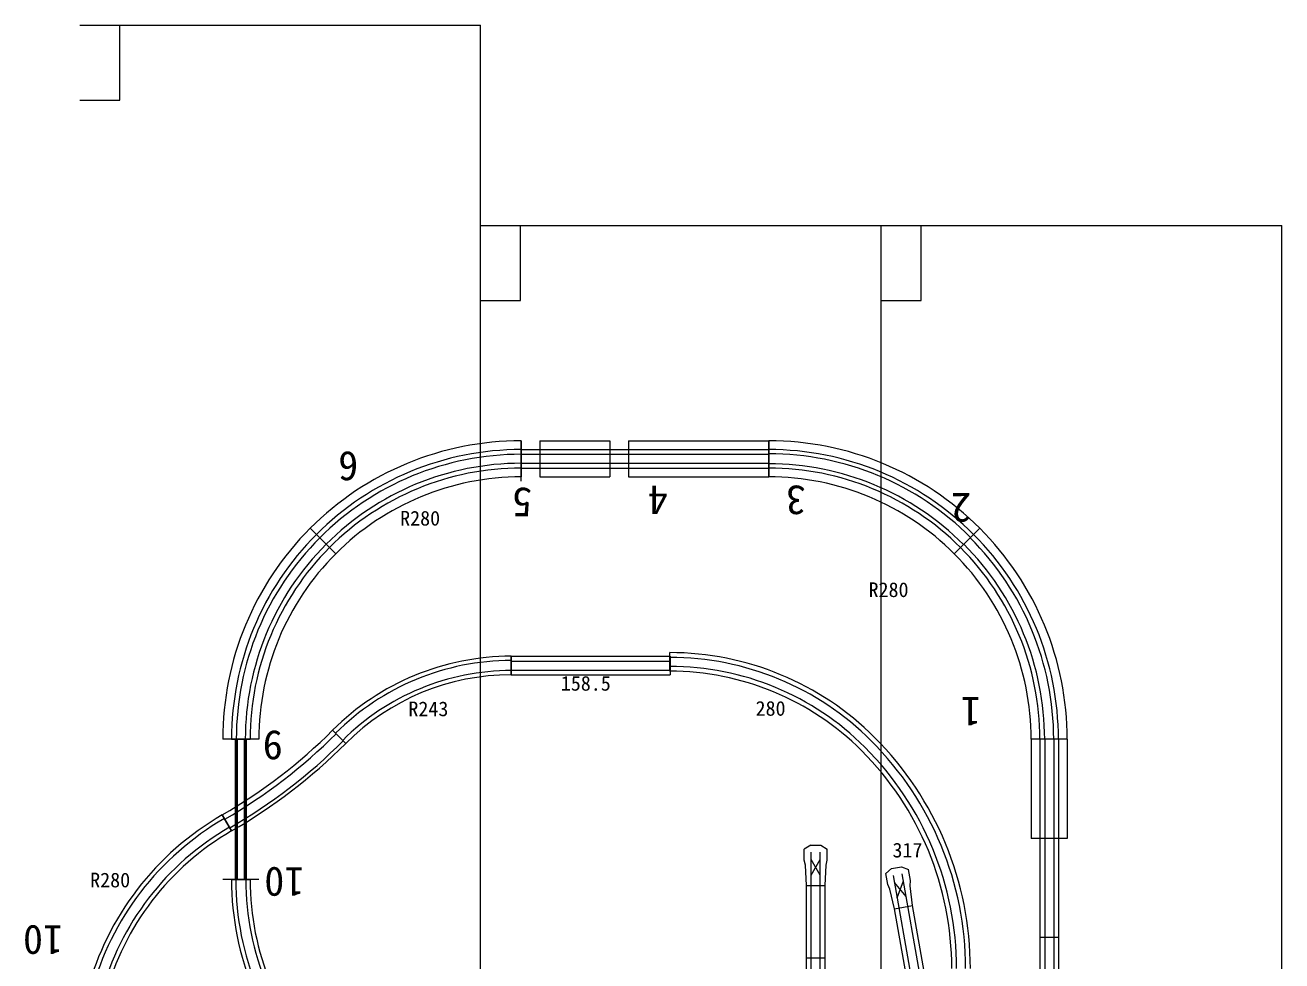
# Model space of a CAD drawing. Units: millimetres, scale not verified. Extents: x -18812 to 36437, y -7239 to 15759.
# Drawn here: x 33222 to 34477, y -1331 to -397 of the extents above; entities that cross this region are included whole.
import ezdxf
from ezdxf.enums import TextEntityAlignment as Align

# ---------------------------------------------------------------- set-up
doc = ezdxf.new("R2010")
doc.units = ezdxf.units.MM
doc.header["$LTSCALE"] = 8
doc.layers.add('0-1', color=7, linetype='Continuous', lineweight=9)
doc.layers.add('0-7', color=4, linetype='Continuous', lineweight=9)
doc.styles.add('ＭＳ ゴシック', font='')
doc.styles.get('ＭＳ ゴシック').set_extended_font_data('MS Gothic')

msp = doc.modelspace()

# ---------------------------------------------------------------- linework, layer by layer
at = {"layer": '0-1'}
for p, q in [((33717.316, -847.774), (33717.316, -811.774)), ((33717.316, -847.774), (33717.316, -811.774)), ((33717.316, -811.775), (33717.316, -847.773)), ((33717.318, -847.773), (33717.318, -811.775)), ((33735.816, -811.774), (33735.816, -847.774)), ((33805.816, -811.774), (33805.816, -847.774)), ((33824.316, -811.774), (33824.316, -847.774)), ((33964.315, -811.775), (33964.315, -847.773)), ((33964.316, -847.774), (33964.316, -811.774)), ((33964.316, -811.774), (33964.316, -847.774)), ((33717.316, -852.024), (33717.316, -816.024)), ((33717.316, -820.524), (33717.316, -839.024)), ((33735.816, -820.524), (33805.816, -820.524)), ((33805.816, -820.524), (33805.816, -839.024)), ((33824.316, -820.524), (33964.316, -820.524)), ((33964.315, -820.524), (33964.315, -839.024)), ((33964.315, -839.024), (33964.316, -820.524)), ((33717.316, -839.024), (33735.816, -839.024)), ((33735.816, -839.024), (33805.816, -839.024)), ((33805.816, -839.024), (33824.316, -839.024)), ((33824.316, -839.024), (33964.316, -839.024)), ((33532.054, -924.512), (33506.598, -899.056)), ((33532.054, -924.512), (33506.598, -899.056)), ((34149.577, -924.512), (34175.033, -899.056)), ((34149.577, -924.512), (34175.033, -899.056)), ((33525.866, -918.324), (33512.785, -905.243)), ((33525.867, -918.325), (33512.785, -905.243)), ((33707.331, -1026.869), (33707.331, -1045.369)), ((33707.331, -1045.369), (33707.331, -1026.869)), ((33707.331, -1045.369), (33707.331, -1026.869)), ((33707.331, -1045.369), (33707.331, -1026.869)), ((33707.331, -1045.369), (33707.331, -1026.869)), ((33865.537, -1041.752), (33865.537, -1023.252)), ((33707.331, -1045.369), (33865.831, -1045.369)), ((33542.045, -1113.832), (33528.964, -1100.751)), ((33455.316, -1109.774), (33419.316, -1109.774)), ((33428.066, -1109.774), (33446.566, -1109.774)), ((33428.066, -1109.774), (33446.566, -1109.774)), ((33446.566, -1109.774), (33428.066, -1109.774)), ((34262.315, -1109.774), (34226.315, -1109.774)), ((34235.065, -1109.774), (34235.065, -1208.774)), ((34253.565, -1109.774), (34253.565, -1208.774)), ((33418.834, -1185.256), (33428.084, -1201.277)), ((33428.085, -1201.277), (33418.835, -1185.256)), ((34006.276, -1215.575), (33999.776, -1219.327)), ((34006.276, -1215.575), (34016.276, -1215.575)), ((34016.276, -1215.575), (34022.776, -1219.327)), ((34262.315, -1208.774), (34226.315, -1208.774)), ((34235.065, -1208.774), (34235.065, -1307.774)), ((34253.565, -1208.774), (34235.065, -1208.774)), ((33999.776, -1230.575), (33999.776, -1219.327)), ((34022.776, -1230.575), (34022.776, -1219.327)), ((34001.026, -1235.575), (33999.776, -1230.575)), ((34002.026, -1255.575), (34001.026, -1235.575)), ((34020.526, -1255.575), (34021.526, -1235.575)), ((34021.526, -1235.575), (34022.776, -1230.575)), ((34087.059, -1238.837), (34081.309, -1243.661)), ((34087.059, -1238.837), (34096.907, -1237.1)), ((34096.907, -1237.1), (34103.96, -1239.667)), ((34105.913, -1250.744), (34103.96, -1239.667)), ((33455.316, -1249.774), (33419.316, -1249.774)), ((33428.066, -1249.774), (33446.566, -1249.774)), ((33446.566, -1249.774), (33428.066, -1249.774)), ((34083.262, -1254.738), (34081.309, -1243.661)), ((34105.55, -1255.885), (34105.913, -1250.744)), ((34002.026, -1328.075), (34002.026, -1255.575)), ((34002.026, -1255.575), (34020.526, -1255.575)), ((34020.526, -1328.075), (34020.526, -1255.575)), ((34085.361, -1259.445), (34083.262, -1254.738)), ((34089.819, -1278.967), (34085.361, -1259.445)), ((34108.038, -1275.755), (34105.55, -1255.885)), ((34089.819, -1278.967), (34108.038, -1275.755)), ((34102.409, -1350.366), (34089.819, -1278.967)), ((34120.628, -1347.153), (34108.038, -1275.755)), ((34235.065, -1307.774), (34235.065, -1340.774)), ((34253.565, -1307.774), (34235.065, -1307.774)), ((34002.026, -1328.075), (34020.526, -1328.075)), ((34002.026, -1328.075), (34020.526, -1328.075)), ((34002.026, -1608.075), (34002.026, -1328.075)), ((34020.526, -1608.075), (34020.526, -1328.075))]:
    msp.add_line(p, q, dxfattribs=at)
at = {"layer": '0-1', "color": 3}
for p, q in [((33735.816, -811.774), (33805.816, -811.774)), ((33824.316, -811.774), (33964.316, -811.774)), ((33735.816, -847.774), (33805.816, -847.774)), ((33824.316, -847.774), (33964.316, -847.774)), ((34226.315, -1109.774), (34226.315, -1208.774)), ((34262.315, -1109.774), (34262.315, -1208.774))]:
    msp.add_line(p, q, dxfattribs=at)
at = {"layer": '0-1', "color": 2}
for p, q in [((33717.316, -825.274), (33735.816, -825.274)), ((33735.816, -825.274), (33805.816, -825.274)), ((33805.816, -825.274), (33824.316, -825.274)), ((33824.316, -825.274), (33964.316, -825.274)), ((33717.316, -834.274), (33735.816, -834.274)), ((33735.816, -834.274), (33805.816, -834.274)), ((33805.816, -834.274), (33824.316, -834.274)), ((33824.316, -834.274), (33964.316, -834.274)), ((33707.331, -1031.619), (33865.831, -1031.619)), ((33707.331, -1040.619), (33865.831, -1040.619)), ((33432.816, -1109.774), (33432.816, -1249.774)), ((33441.816, -1109.774), (33441.816, -1249.774)), ((34239.815, -1109.774), (34239.815, -1208.774)), ((34248.815, -1109.774), (34248.815, -1208.774)), ((34239.815, -1208.774), (34239.815, -1307.774)), ((34248.815, -1208.774), (34248.815, -1307.774)), ((34006.776, -1328.075), (34006.776, -1222.575)), ((34015.776, -1328.075), (34015.776, -1222.575)), ((34015.776, -1245.369), (34006.776, -1229.78)), ((34006.776, -1245.369), (34015.776, -1229.78)), ((34107.086, -1349.541), (34088.767, -1245.644)), ((34101.588, -1266.529), (34090.018, -1252.74)), ((34092.725, -1268.091), (34098.881, -1251.177)), ((34115.95, -1347.978), (34097.63, -1244.081)), ((34239.815, -1307.774), (34239.815, -1340.774)), ((34248.815, -1307.774), (34248.815, -1340.774)), ((34006.776, -1608.075), (34006.776, -1328.075)), ((34015.776, -1608.075), (34015.776, -1328.075))]:
    msp.add_line(p, q, dxfattribs=at)
at = {"layer": '0-1', "color": 4}
for p, q in [((33431.816, -1109.774), (33431.816, -1249.774)), ((33433.816, -1109.774), (33433.816, -1249.774)), ((33440.816, -1109.774), (33440.816, -1249.774)), ((33442.816, -1109.774), (33442.816, -1249.774))]:
    msp.add_line(p, q, dxfattribs=at)
at = {"layer": '0-1'}
for points in [[(33717.316, -820.524), (33735.816, -820.524), (33735.816, -839.024)], [(33805.816, -820.524), (33824.316, -820.524), (33824.316, -839.024)], [(33707.331, -1026.869), (33865.831, -1026.869), (33865.831, -1045.369)], [(34253.565, -1208.774), (34253.565, -1307.774), (34235.065, -1307.774)], [(34253.565, -1307.774), (34253.565, -1340.774), (34235.065, -1340.774)]]:
    msp.add_lwpolyline(points, dxfattribs=at)
at = {"layer": '0-1', "color": 3}
for centre, radius, start, end in [((33717.316, -1109.774), 298, 90, 135), ((33964.316, -1109.774), 298, 45.00005, 90), ((33717.316, -1109.774), 262, 90, 135), ((33964.316, -1109.774), 262, 45, 90), ((33717.316, -1109.774), 298, 135, 180), ((33964.315, -1109.774), 298, 0, 45), ((33717.316, -1109.774), 262, 135, 180), ((33964.315, -1109.774), 262, 0, 45)]:
    msp.add_arc(centre, radius, start, end, dxfattribs=at)
at = {"layer": '0-1'}
for centre, radius, start, end in [((33717.316, -1109.774), 289.25, 90, 135), ((33964.316, -1109.774), 289.25, 45.00005, 90), ((33717.316, -1109.774), 270.75, 90, 135), ((33964.316, -1109.774), 270.75, 44.99998, 90), ((33717.316, -1109.774), 289.25, 135, 180), ((33964.315, -1109.774), 289.25, 0, 45), ((33717.316, -1109.774), 270.75, 135, 180), ((33964.315, -1109.774), 270.75, 0, 45), ((33707.331, -1279.119), 252.25, 90, 134.99989), ((33865.537, -1312.502), 289.25, 45, 90), ((33707.331, -1279.119), 233.75, 90, 134.99991), ((33865.537, -1312.502), 270.75, 45, 90), ((33152.959, -724.747), 531.75, 300.00002, 315), ((33152.959, -724.747), 550.25, 299.99995, 315), ((33839.374, -1338.665), 326.25, 0, 45), ((33839.374, -1338.665), 307.75, 0, 45), ((33563.46, -1435.754), 289.25, 120, 164.99995), ((33563.46, -1435.754), 270.75, 120, 165.00002), ((33717.316, -1249.774), 289.25, 180, 224.99995), ((33717.316, -1249.774), 270.75, 180, 225.00002)]:
    msp.add_arc(centre, radius, start, end, dxfattribs=at)
at = {"layer": '0-1', "color": 2}
for centre, radius, start, end in [((33717.316, -1109.774), 284.5, 90, 135), ((33964.316, -1109.774), 285, 45.00005, 90), ((33717.316, -1109.774), 275.5, 90, 135), ((33964.316, -1109.774), 275, 45, 90), ((33717.316, -1109.774), 284.5, 135, 180), ((33717.316, -1109.774), 275.5, 135, 180), ((33964.315, -1109.774), 275.5, 0, 45), ((33964.315, -1109.774), 284.5, 0, 45), ((33865.537, -1312.502), 284.5, 45, 90), ((33707.331, -1279.119), 248, 90, 134.99991), ((33707.331, -1279.119), 238, 90, 134.99988), ((33865.537, -1312.502), 275.5, 45, 90), ((33152.959, -724.747), 536.686, 300, 315), ((33152.959, -724.747), 546.686, 300, 315), ((33839.374, -1338.665), 321.5, 0, 45), ((33839.374, -1338.665), 312.5, 0, 45), ((33563.46, -1435.754), 285, 120, 164.99995), ((33563.46, -1435.754), 275, 120, 165), ((33717.316, -1249.774), 285, 180, 224.99995), ((33717.316, -1249.774), 275, 180, 225)]:
    msp.add_arc(centre, radius, start, end, dxfattribs=at)
at = {"layer": '0-7', "color": 6}
for p, q in [((33276.601, -396.883), (33676.601, -396.883)), ((33676.601, -1596.883), (33676.601, -396.883)), ((33676.601, -596.883), (34476.601, -596.883)), ((34076.601, -2396.883), (34076.601, -596.883)), ((34476.601, -2796.883), (34476.601, -596.883))]:
    msp.add_line(p, q, dxfattribs=at)
at = {"layer": '0-7'}
for p, q in [((33316.601, -471.883), (33316.601, -396.883)), ((33276.601, -471.883), (33316.601, -471.883)), ((33716.601, -671.883), (33716.601, -596.883)), ((34116.601, -671.883), (34116.601, -596.883)), ((33676.601, -671.883), (33716.601, -671.883)), ((34076.601, -671.883), (34116.601, -671.883))]:
    msp.add_line(p, q, dxfattribs=at)

# ---------------------------------------------------------------- texts
at = {"layer": '0-1', "color": 3, "style": 'ＭＳ ゴシック'}
for s, p in [('6', (33554.552, -813.846)), ('5', (33728.146, -849.835)), ('4', (33863.634, -847.718)), ('3', (34001.238, -847.718)), ('2', (34166.476, -855.24)), ('1', (34176.068, -1058.594)), ('9', (33479.202, -1092.432)), ('10', (33500.713, -1228.641)), ('10', (33259.825, -1286.671))]:
    msp.add_text(s, height=29.33, rotation=180, dxfattribs=at).set_placement(p, align=Align.BOTTOM_LEFT)
at = {"layer": '0-1', "style": 'ＭＳ ゴシック'}
for s, p in [('R280', (33596.41, -900.8)), ('R280', (34064.011, -972.169)), ('158.5', (33756.801, -1065.623)), ('R243', (33604.647, -1091.098)), ('280', (33951.211, -1090.646)), ('317', (34087.876, -1232.123)), ('R280', (33286.986, -1261.952))]:
    msp.add_text(s, height=14.66, dxfattribs=at).set_placement(p, align=Align.BOTTOM_LEFT)

doc.saveas('drawing.dxf')
